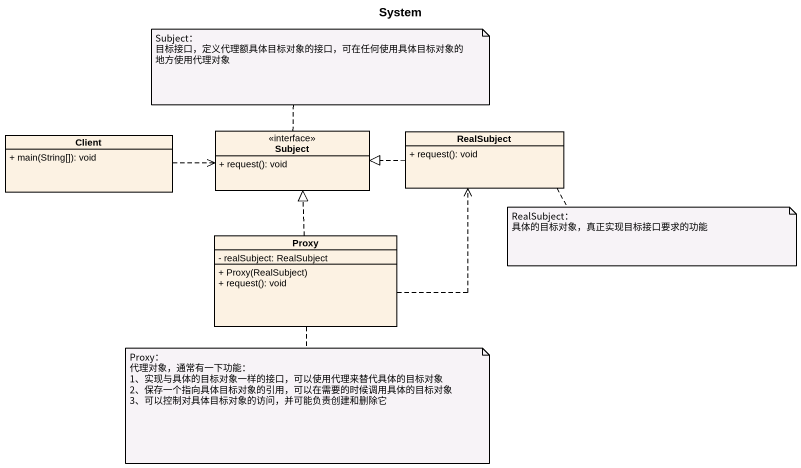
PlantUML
@startuml
title System
hide circle
hide empty members
skinparam classAttributeIconSize 0
class Client {
  + main(String[]): void
}
class Subject <<interface>> {
  + request(): void
}
class RealSubject {
  + request(): void
}
class Proxy {
  - realSubject: RealSubject
  + Proxy(RealSubject)
  + request(): void
}
Client .right.> Subject
RealSubject .left.|> Subject
Proxy .up.|> Subject
Proxy .up.> RealSubject
note top of Subject
  Subject：
  目标接口，定义代理额具体目标对象的接口，可在任何使用具体目标对象的地方使用代理对象
end note
note right of RealSubject
  RealSubject：
  具体的目标对象，真正实现目标接口要求的功能
end note
note bottom of Proxy
  Proxy：
  代理对象，通常有一下功能：
  1、实现与具体的目标对象一样的接口，可以使用代理来替代具体的目标对象
  2、保存一个指向具体目标对象的引用，可以在需要的时候调用具体的目标对象
  3、可以控制对具体目标对象的访问，并可能负责创建和删除它
end note
@enduml
